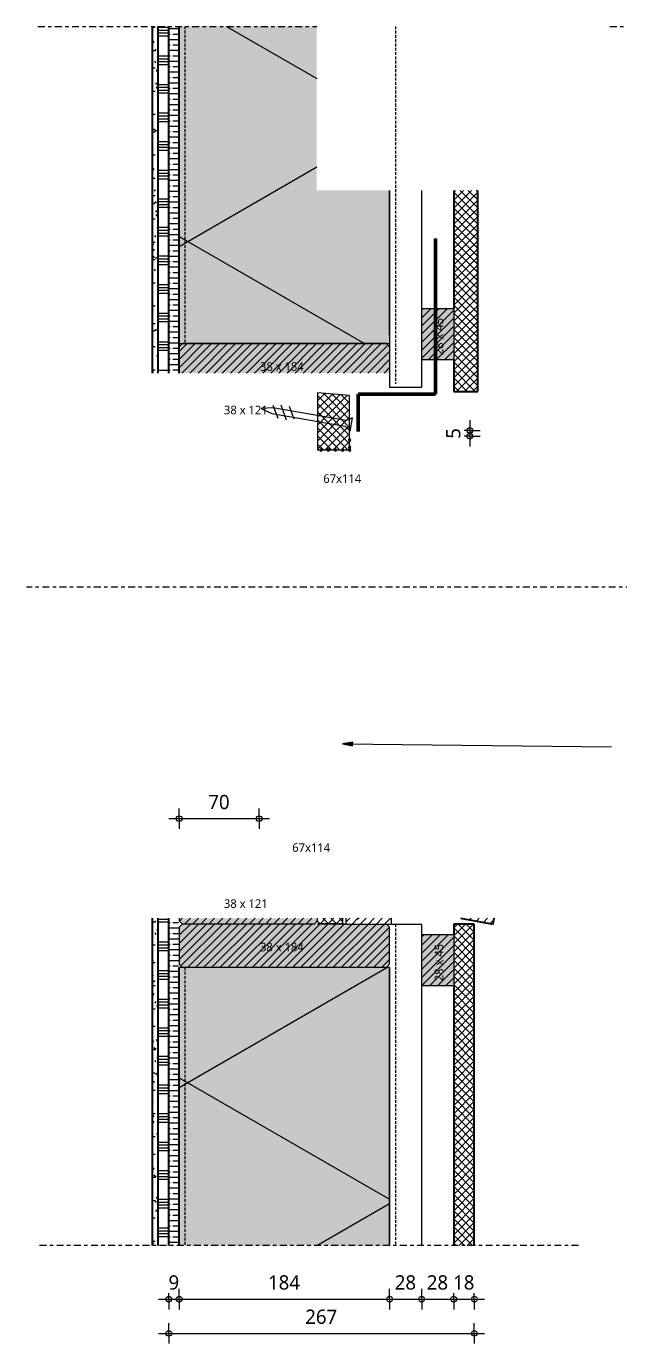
# Model space of a CAD drawing. Header units: millimetres. Extents: x 2927 to 18500, y -7154 to 6447.
# Drawn here: x 8677 to 9195, y -2259 to -1107 of the extents above; entities that cross this region are included whole.
import ezdxf

# ---------------------------------------------------------------- set-up
doc = ezdxf.new("R2010")
doc.units = ezdxf.units.MM
for name, pattern in [('MV_center', [15, 6, -3, 3, -3]), ('MV_hidden', [3.75, 2.5, -1.25]), ('MV_stramien', [16, 8.000000000000002, -4, 0, -4])]:
    doc.linetypes.add(name, pattern=pattern)
for name, color, linetype, lineweight in [('A-ANNO-DIMS', 211, 'Continuous', 13), ('A-ANNO-DIMS-5', 211, 'Continuous', 13), ('A-ANNO-NOTE', 131, 'Continuous', 18), ('A-DETL', 90, 'Continuous', 13), ('A-DETL-GENF', 92, 'Continuous', 18), ('A-DETL-MEDM', 33, 'Continuous', 18), ('G-ANNO-TEXT', 231, 'Continuous', 13)]:
    doc.layers.add(name, color=color, linetype=linetype, lineweight=lineweight)
doc.styles.add('Segoe UI', font='segoeui.ttf', dxfattribs={"height": 7.5})
doc.styles.add('Segoe UI_3', font='segoeui.ttf', dxfattribs={"height": 12.5})
doc.dimstyles.new('2_5_mm', dxfattribs={"dimscale": 304.8, "dimtxt": 13.09204931972789, "dimasz": 0.0164041994750656, "dimexe": 0.0295275590551181, "dimexo": 0.0625, "dimgap": 0.0147637795275591, "dimtad": 1, "dimdec": 0, "dimzin": 0, "dimdsep": 46, "dimtxsty": 'Segoe UI_3', "dimblk1": 'DOTBLANK', "dimblk2": 'DOTBLANK', "dimsah": 1, "dimcen": 0.09, "dimdle": 0.0295275590551181, "dimazin": 0, "dimtfac": 1, "dimtdec": 4, "dimtix": 1, "dimtmove": 0, "dimatfit": 3, "dimfxl": 0.0295275590551181, "dimfxlon": 1, "dimtvp": 1, "dimtfill": 1, "dimtolj": 1, "dimtzin": 0, "dimarcsym": 2})
pattern_1 = [(0, (0, 0), (20.32, 5.08), [1.675999999999999, -13.564, 1.675999999999999, -13.564, -81.28]), (0, (0, 0), (20.32, 5.08), [-30.48, 1.675999999999999, -28.804, 1.675999999999999, -13.564, -35.56]), (0, (0, 0), (20.32, 5.08), [-76.2, 1.675999999999999, -8.483999999999998, 1.675999999999999, -23.724]), (120, (7.62, 2.54), (-14.55940905122494, 15.0576362048998), [1.675999999999999, -13.564, 1.675999999999999, -13.564, -81.27999999999999]), (120, (7.62, 2.54), (-14.55940905122494, 15.0576362048998), [-30.48, 1.675999999999999, -28.804, 1.675999999999999, -13.564, -35.56]), (120, (7.62, 2.54), (-14.55940905122494, 15.0576362048998), [-76.19999999999999, 1.675999999999999, -8.483999999999998, 1.675999999999999, -23.724]), (240, (10.16, 12.7), (-5.760590948775045, -20.1376362048998), [1.675999999999999, -13.564, 1.675999999999999, -13.564, -81.28]), (240, (10.16, 12.7), (-5.760590948775045, -20.1376362048998), [-30.48, 1.675999999999999, -28.804, 1.675999999999999, -13.564, -35.56]), (240, (10.16, 12.7), (-5.760590948775045, -20.1376362048998), [-76.2, 1.675999999999999, -8.483999999999998, 1.675999999999999, -23.724])]
pattern_2 = [(0, (0, 0), (0, 9.476), []), (0, (0, 4.738), (0, 9.476), [4.738, -2.369])]
pattern_3 = [(0, (0, 10), (0, 25), []), (0, (0, 12.5), (0, 25), []), (0, (0, 15), (0, 25), []), (0, (0, 17.5), (0, 25), [])]
pattern_4 = [(45, (0, 0), (-3.535533905932737, 3.535533905932737), []), (135, (0, 0), (-3.535533905932737, -3.535533905932737), [])]
pattern_5 = [(45, (0, 0), (-3.535533905932737, 3.535533905932737), [])]

# ---------------------------------------------------------------- blocks, each defined once
blk = doc.blocks.new('42 isolatie - Type 1-3769604-Details Domera')
at = {"layer": 'A-DETL-GENF'}
blk.add_hatch(color=256, dxfattribs=at).paths.add_polyline_path([(243.5084300636242, -184.7999999999894), (243.5084300636253, -0.7999999999889895), (0.2784116088538923, -0.7999999999889895), (0.278411608856058, -184.7999999999904), (40.9780384770188, -184.7999999999904)])
at = {"layer": 'A-DETL-GENF', "lineweight": 13}
h = blk.add_hatch(dxfattribs=at)
h.set_pattern_fill('FP_11', color=256, style=0, pattern_type=2)
h.set_pattern_definition([(300, (-2126.387, -181.757), (-155.8845726811989, -90.00000000000001), []), (240, (-2126.387, -181.757), (-155.8845726811989, 89.99999999999996), [])])
h.paths.add_polyline_path([(243.5084300636242, -184.7999999999894), (243.5084300636253, -0.7999999999889895), (0.2784116088538923, -0.7999999999889895), (0.278411608856058, -184.7999999999904), (40.9780384770188, -184.7999999999904)])
at = {"layer": 'A-DETL-GENF'}
for p, q in [((243.5084300636241, -0.8000000000007318), (0.2784116088534862, -0.8000000000007318)), ((0.2784116088534862, -0.8000000000007318), (0.2784116088534976, -3.628427124758182)), ((0.2784116088534976, -3.628427124758182), (0.2784116088542193, -181.9715728752569)), ((0.2784116088542193, -181.9715728752569), (0.2784116088542307, -184.8000000000012)), ((0.2784116088542307, -184.8000000000012), (243.5084300636208, -184.8000000000012))]:
    blk.add_line(p, q, dxfattribs=at)
blk = doc.blocks.new('00 hout_rechthoekig_sls - SLS 38x184-V116-Details Domera')
at = {"layer": 'A-DETL-GENF'}
blk.add_hatch(color=256, dxfattribs=at).paths.add_polyline_path([(181.1715728752432, 3.2486e-12), (2.828427124734466, 2.1657e-12), (-1.08287e-11, -2.828427124743129), (-1.08287e-11, -35.17157287525364), (2.828427124733383, -37.99999999999786), (181.1715728752421, -37.99999999999677), (183.9999999999895, -35.17157287525257), (183.9999999999885, -2.828427124743129)])
at = {"layer": 'A-DETL-MEDM', "lineweight": 13}
h = blk.add_hatch(dxfattribs=at)
h.set_pattern_fill('FP_167', color=256, style=0, pattern_type=2)
h.set_pattern_definition([(225, (8994.993, -1929.827), (3.535533905932737, -3.535533905932737), [])])
h.paths.add_polyline_path([(181.1715728752432, 3.2486e-12), (2.828427124734466, 2.1657e-12), (-1.08287e-11, -2.828427124743129), (-1.08287e-11, -35.17157287525364), (2.828427124733383, -37.99999999999786), (181.1715728752421, -37.99999999999677), (183.9999999999895, -35.17157287525257), (183.9999999999885, -2.828427124743129)])
at = {"layer": 'A-DETL-MEDM'}
for p, q in [((1.6e-15, -2.828427124746193), (2.8284271247462, 0)), ((2.828427124745571, 0), (1.1e-15, -2.828427124745565)), ((2.828427124745565, 0), (181.1715728752506, 0)), ((181.1715728752506, 0), (183.9999999999988, -2.828427124746851)), ((0, -2.828427124745565), (0, -35.17157287525481)), ((181.1715728752538, -1.314e-13), (184, -2.828427124746306)), ((183.9999999999988, -35.17157287525432), (183.9999999999988, -2.828427124746851)), ((2.828427124743324, -38.00000000000143), (-2.7637e-12, -35.17157287525514)), ((0, -35.17157287525481), (2.828427124744956, -37.99999999999642)), ((38.24710273311899, -37.99999999999642), (62.99999999999791, -37.99999999999642)), ((183.9999999999911, -35.17157287525553), (181.171572875245, -38.00000000000173)), ((181.1715728752526, -37.99999999999642), (183.9999999999988, -35.17157287525432))]:
    blk.add_line(p, q, dxfattribs=at)
blk = doc.blocks.new('00 hout_rechthoekig_sls - Vuren Gewolmaniseerd 28x45-V117-Details Domera')
at = {"layer": 'A-DETL-GENF', "lineweight": 13}
blk.add_hatch(color=256, dxfattribs=at).paths.add_polyline_path([(45.00000000000168, 9.7458e-12), (1.0829e-12, 9.7458e-12), (1.0829e-12, -27.99999999999039), (45.00000000000168, -27.99999999999039)])
at = {"layer": 'A-DETL-MEDM', "lineweight": 13}
h = blk.add_hatch(dxfattribs=at)
h.set_pattern_fill('FP_168', color=256, style=0, pattern_type=2)
h.set_pattern_definition([(135, (-1900.827, -9050.993), (-3.535533905932737, -3.535533905932737), [])])
h.paths.add_polyline_path([(45.00000000000168, 9.7458e-12), (1.0829e-12, 9.7458e-12), (1.0829e-12, -27.99999999999039), (45.00000000000168, -27.99999999999039)])
at = {"layer": 'A-DETL-MEDM'}
for p, q in [((0, 0), (45.00000000000013, 0)), ((0, -27.99999999999986), (0, 0)), ((45.00000000000013, 0), (45.00000000000013, -27.99999999999986)), ((45.00000000000013, 0), (45.00000000000013, -27.99999999999986)), ((45.00000000000013, 0), (45.00000000000013, -27.99999999999986)), ((45.00000000000013, -27.99999999999986), (0, -27.99999999999986)), ((45.00000000000013, -27.99999999999986), (0, -27.99999999999986))]:
    blk.add_line(p, q, dxfattribs=at)
blk = doc.blocks.new('NLRS_00_DI_maskeer - Type 1-4234589-Details Domera')
at = {"layer": 'A-DETL-GENF', "linetype": 'MV_center'}
blk.add_line((-99.99999999999973, 0), (372.5000000000008, 0), dxfattribs=at)
blk = doc.blocks.new('00 hout_rechthoekig_sls - SLS 38x121-V118-Details Domera')
at = {"layer": 'A-DETL-GENF'}
blk.add_hatch(color=256, dxfattribs=at).paths.add_polyline_path([(118.1715728752423, 2.1657e-12), (2.828427124734466, 0), (-1.19115e-11, -2.828427124745294), (-1.19115e-11, -5.047217209521568), (120.9999999999887, -5.047217209521568), (120.9999999999887, -2.828427124745294)])
at = {"layer": 'A-DETL-MEDM', "lineweight": 13}
h = blk.add_hatch(dxfattribs=at)
h.set_pattern_fill('FP_169', color=256, style=0, pattern_type=2)
h.set_pattern_definition([(225, (8931.993, -1891.827), (3.535533905932737, -3.535533905932737), [])])
h.paths.add_polyline_path([(118.1715728752423, 2.1657e-12), (2.828427124734466, 0), (-1.19115e-11, -2.828427124745294), (-1.19115e-11, -5.047217209521568), (120.9999999999887, -5.047217209521568), (120.9999999999887, -2.828427124745294)])
at = {"layer": 'A-DETL-MEDM'}
for p, q in [((1.6e-15, -2.828427124746193), (2.8284271247462, 0)), ((2.828427124745571, 0), (1.1e-15, -2.828427124745565)), ((2.828427124745565, 0), (118.1715728752506, 0)), ((118.1715728752506, 0), (120.9999999999988, -2.828427124746851)), ((0, -2.828427124745565), (0, -5.047217209520294)), ((118.1715728752538, -1.237e-13), (121, -2.828427124746298)), ((120.9999999999988, -5.047217209521458), (120.9999999999988, -2.828427124746851))]:
    blk.add_line(p, q, dxfattribs=at)
blk = doc.blocks.new('28 schroef - 2_5_0x40-4441000-Details Domera')
at = {"layer": 'A-DETL-GENF', "lineweight": 13}
h = blk.add_hatch(dxfattribs=at)
h.set_pattern_fill('FP_87', color=256, style=0, pattern_type=2)
h.set_pattern_definition([(240, (0, 0), (-11.2583302491977, 6.499999999999997), [])])
h.paths.add_polyline_path([(34.99999999999313, 4.000000000007753), (34.64479524699355, 4.000000000007753), (34.99999999999421, 3.644795247004924)])
h = blk.add_hatch(dxfattribs=at)
h.set_pattern_fill('FP_88', color=256, style=0, pattern_type=2)
h.set_pattern_definition([(240, (7.5, 0), (-11.2583302491977, 6.499999999999997), [])])
h.paths.add_polyline_path([(34.99999999999421, 4.000000000018582), (34.64479524698164, 4.000000000016416), (34.99999999999421, 3.644795247004924)])
for p, q in [((38.19306032933305, 0.4517349176669996), (40.00000000000011, 1.9e-15)), ((40.00000000000011, 2.1e-15), (38.91583619760043, -0.2710409505999054))]:
    blk.add_line(p, q, dxfattribs=at)
blk = doc.blocks.new('42 isolatie - Type 1-3769605-Details Domera')
at = {"layer": 'A-DETL-GENF'}
blk.add_hatch(color=256, dxfattribs=at).paths.add_polyline_path([(0.2784116088506437, 7.624574779117782), (0.2784116088506437, 0.7999999999900723), (134.2784116088526, 0.7999999999911553), (134.2784116088526, 64.49188961644458), (277.701089571586, 64.49188961644566), (277.7010895715849, 184.7999999999915), (0.2784116088528094, 184.7999999999915), (0.2784116088517265, 76.45144294734708)])
at = {"layer": 'A-DETL-GENF', "lineweight": 13}
h = blk.add_hatch(dxfattribs=at)
h.set_pattern_fill('FP_24', color=256, style=0, pattern_type=2)
h.set_pattern_definition([(60, (-2126.387, 181.757), (-155.8845726811989, 90.00000000000001), []), (120, (-2126.387, 181.757), (-155.8845726811989, -89.99999999999996), [])])
h.paths.add_polyline_path([(0.2784116088506437, 7.624574779117782), (0.2784116088506437, 0.7999999999900723), (134.2784116088526, 0.7999999999911553), (134.2784116088526, 64.49188961644458), (277.701089571586, 64.49188961644566), (277.7010895715849, 184.7999999999915), (0.2784116088528094, 184.7999999999915), (0.2784116088517265, 76.45144294734708)])
at = {"layer": 'A-DETL-GENF'}
for p, q in [((0.2784116088542307, 184.8000000000012), (0.2784116088542193, 181.9715728752434)), ((277.7010895715867, 184.8000000000012), (126.5174942715805, 184.8000000000012)), ((0.2784116088542193, 181.9715728752434), (0.2784116088534976, 3.628427124743285)), ((0.2784116088534976, 3.628427124743285), (0.2784116088534862, 0.8000000000007318)), ((7.744692433615119, 0.8000000000007318), (134.2784116088552, 0.8000000000007318))]:
    blk.add_line(p, q, dxfattribs=at)
blk = doc.blocks.new('00 hout_rechthoekig_sls - SLS 38x184-V120-Details Domera')
at = {"layer": 'A-DETL-GENF'}
blk.add_hatch(color=256, dxfattribs=at).paths.add_polyline_path([(6.824574779115798, -12.16576310372106), (-1.19115e-11, -12.16576310372106), (-1.19115e-11, -35.17157287525473), (2.828427124733383, -37.99999999999894), (181.171572875241, -37.99999999999786), (183.9999999999885, -35.17157287525364), (183.9999999999874, -12.16576310372214), (62.99999999998893, -12.16576310372214)])
at = {"layer": 'A-DETL-MEDM', "lineweight": 13}
h = blk.add_hatch(dxfattribs=at)
h.set_pattern_fill('FP_170', color=256, style=0, pattern_type=2)
h.set_pattern_definition([(225, (8994.993, -1422.129), (3.535533905932737, -3.535533905932737), [])])
h.paths.add_polyline_path([(6.824574779115798, -12.16576310372106), (-1.19115e-11, -12.16576310372106), (-1.19115e-11, -35.17157287525473), (2.828427124733383, -37.99999999999894), (181.171572875241, -37.99999999999786), (183.9999999999885, -35.17157287525364), (183.9999999999874, -12.16576310372214), (62.99999999998893, -12.16576310372214)])
at = {"layer": 'A-DETL-MEDM'}
for p, q in [((2.828427124743324, -38.00000000000143), (-2.7637e-12, -35.17157287525514)), ((0, -35.17157287525481), (2.828427124744956, -37.99999999999642)), ((2.828427124744956, -37.99999999999642), (181.1715728752526, -37.99999999999642)), ((183.9999999999911, -35.17157287525553), (181.171572875245, -38.00000000000173)), ((181.1715728752526, -37.99999999999642), (183.9999999999988, -35.17157287525432))]:
    blk.add_line(p, q, dxfattribs=at)
blk = doc.blocks.new('NLRS_00_DI_maskeer - Type 1-4234590-Details Domera')
at = {"layer": 'A-DETL-GENF', "linetype": 'MV_center'}
blk.add_line((-90.00000000000392, 0), (409.9999999999989, 0), dxfattribs=at)
blk = doc.blocks.new('00 hout_rechthoekig_sls - Vuren Gewolmaniseerd 28x45-V122-Details Domera')
at = {"layer": 'A-DETL-GENF', "lineweight": 13}
blk.add_hatch(color=256, dxfattribs=at).paths.add_polyline_path([(44.99999999999952, 1.08287e-11), (0, 1.08287e-11), (0, -27.9999999999893), (44.99999999999952, -27.9999999999893)])
at = {"layer": 'A-DETL-MEDM', "lineweight": 13}
h = blk.add_hatch(dxfattribs=at)
h.set_pattern_fill('FP_171', color=256, style=0, pattern_type=2)
h.set_pattern_definition([(135, (-1353.327, -9050.993), (-3.535533905932737, -3.535533905932737), [])])
h.paths.add_polyline_path([(44.99999999999952, 1.08287e-11), (0, 1.08287e-11), (0, -27.9999999999893), (44.99999999999952, -27.9999999999893)])
at = {"layer": 'A-DETL-MEDM'}
for p, q in [((0, 0), (45.00000000000013, 0)), ((0, -27.99999999999986), (0, 0)), ((45.00000000000013, 0), (45.00000000000013, -27.99999999999986)), ((45.00000000000013, 0), (45.00000000000013, -27.99999999999986)), ((45.00000000000013, 0), (45.00000000000013, -27.99999999999986)), ((45.00000000000013, -27.99999999999986), (0, -27.99999999999986)), ((45.00000000000013, -27.99999999999986), (0, -27.99999999999986))]:
    blk.add_line(p, q, dxfattribs=at)
blk = doc.blocks.new('NLRS_00_DI_maskeer - Type 1-V123-Details Domera')
at = {"layer": 'A-DETL-GENF', "linetype": 'MV_center'}
blk.add_line((-99.99999999999973, 0), (143.8081103835452, 0), dxfattribs=at)
blk = doc.blocks.new('NLRS_00_DI_maskeer - Type 1-4234603-Details Domera')
at = {"layer": 'A-DETL-GENF', "linetype": 'MV_center'}
blk.add_line((-99.99999999999973, 0), (379.9999999999981, 0), dxfattribs=at)
blk = doc.blocks.new('28 schroef - 5_0x80-3186763-Details Domera')
at = {"layer": 'A-DETL-GENF', "lineweight": 13}
h = blk.add_hatch(dxfattribs=at)
h.set_pattern_fill('FP_90', color=256, style=0, pattern_type=2)
h.set_pattern_definition([(120, (0, 0), (-11.2583302491977, -6.499999999999997), [])])
h.paths.add_polyline_path([(70.00000000000412, -5.999999999994304), (70.00000000000412, 6.000000000005674), (50.0000000000038, 6.000000000006216), (50.0000000000038, -5.999999999994304)])
h = blk.add_hatch(dxfattribs=at)
h.set_pattern_fill('FP_91', color=256, style=0, pattern_type=2)
h.set_pattern_definition([(120, (7.5, 0), (-11.2583302491977, -6.499999999999997), [])])
h.paths.add_polyline_path([(70.00000000000466, -6.000000000005674), (70.00000000000466, 6.000000000004591), (50.00000000000758, 6.000000000004591), (50.00000000000758, -6.000000000006216)])
for p, q in [((0, 6), (0, -6.000000000000501)), ((5.000000000000031, 2.499999999999968), (0, 6)), ((69.99999999999999, 2.499999999999968), (5.000000000000031, 2.499999999999968)), ((80.00000000000011, -2.1e-15), (69.99999999999999, 2.499999999999968)), ((0, -6.000000000000501), (4.999999999999997, -2.500000000000671)), ((4.999999999999997, -2.500000000000671), (69.99999999999999, -2.500000000000671)), ((69.99999999999999, -2.500000000000671), (80.00000000000011, -2.1e-15))]:
    blk.add_line(p, q, dxfattribs=at)
blk = doc.blocks.new('DIMBLOCK144-Details Domera')
at = {"layer": 'A-ANNO-DIMS-5'}
for p, q in [((8801.992725233937, -2219.786237385172), (8801.992725233937, -2210.786237385172)), ((8810.992725233937, -2219.786237385172), (8810.992725233937, -2210.786237385172)), ((8792.992725233937, -2219.786237385172), (8810.992725233937, -2219.786237385172)), ((8801.992725233937, -2219.786237385172), (8801.992725233937, -2228.786237385172)), ((8810.992725233937, -2219.786237385172), (8810.992725233937, -2228.786237385172))]:
    blk.add_line(p, q, dxfattribs=at)
for centre in [(8801.992725233937, -2219.786237385172), (8810.992725233937, -2219.786237385172)]:
    blk.add_circle(centre, 2.500000000001818, dxfattribs=at)
at = {"layer": 'A-ANNO-DIMS-5', "color": 0, "insert": (8801.731980026763, -2198.977641219433), "char_height": 12.5, "width": 11.42578849721707, "attachment_point": 1, "line_spacing_factor": 1.142578849721707, "style": 'Segoe UI_3', "bg_fill": 3, "box_fill_scale": 1.25, "bg_fill_color": 9, "bg_fill_true_color": 13158600, "bg_fill_transparency": 0}
blk.add_mtext('9', dxfattribs=at)
blk = doc.blocks.new('_DotBlank')
at = {"color": 0, "linetype": 'ByBlock', "lineweight": -2}
blk.add_line((-0.5, 0), (-1, 0), dxfattribs=at)
blk.add_circle((0, 0), 0.5, dxfattribs=at)
blk = doc.blocks.new('DIMBLOCK145-Details Domera')
at = {"layer": 'A-ANNO-DIMS-5'}
for p, q in [((8810.992725233937, -2219.786237385172), (8810.992725233937, -2210.786237385172)), ((8994.992725233937, -2219.786237385172), (8994.992725233937, -2210.786237385172)), ((8810.992725233937, -2219.786237385172), (8994.992725233937, -2219.786237385172)), ((8810.992725233937, -2219.786237385172), (8810.992725233937, -2228.786237385172)), ((8994.992725233937, -2219.786237385172), (8994.992725233937, -2228.786237385172))]:
    blk.add_line(p, q, dxfattribs=at)
for centre, radius in [((8810.992725233937, -2219.786237385172), 2.500000000001818), ((8994.992725233937, -2219.786237385172), 2.5)]:
    blk.add_circle(centre, radius, dxfattribs=at)
at = {"layer": 'A-ANNO-DIMS-5', "color": 0, "insert": (8888.710489612415, -2198.977641219433), "char_height": 12.5, "width": 34.2773654916512, "attachment_point": 1, "line_spacing_factor": 1.142578849721707, "style": 'Segoe UI_3', "bg_fill": 3, "box_fill_scale": 1.25, "bg_fill_color": 9, "bg_fill_true_color": 13158600, "bg_fill_transparency": 0}
blk.add_mtext('184', dxfattribs=at)
blk = doc.blocks.new('DIMBLOCK146-Details Domera')
at = {"layer": 'A-ANNO-DIMS-5'}
for p, q in [((8994.992725233937, -2219.786237385172), (8994.992725233937, -2210.786237385172)), ((9022.992725233928, -2219.786237385172), (9022.992725233928, -2210.786237385172)), ((8994.992725233937, -2219.786237385172), (9022.99272523393, -2219.786237385172)), ((8994.992725233937, -2219.786237385172), (8994.992725233937, -2228.786237385172)), ((9022.992725233928, -2219.786237385172), (9022.992725233928, -2228.786237385172))]:
    blk.add_line(p, q, dxfattribs=at)
for centre in [(8994.992725233937, -2219.786237385172), (9022.99272523393, -2219.786237385172)]:
    blk.add_circle(centre, 2.5, dxfattribs=at)
at = {"layer": 'A-ANNO-DIMS-5', "color": 0, "insert": (8999.471234819584, -2198.977641219433), "char_height": 12.5, "width": 22.85157699443414, "attachment_point": 1, "line_spacing_factor": 1.142578849721707, "style": 'Segoe UI_3', "bg_fill": 3, "box_fill_scale": 1.25, "bg_fill_color": 9, "bg_fill_true_color": 13158600, "bg_fill_transparency": 0}
blk.add_mtext('28', dxfattribs=at)
blk = doc.blocks.new('DIMBLOCK147-Details Domera')
at = {"layer": 'A-ANNO-DIMS-5'}
for p, q in [((9022.992725233928, -2219.786237385172), (9022.992725233928, -2210.786237385172)), ((9050.992725233937, -2219.786237385172), (9050.992725233937, -2210.786237385172)), ((9022.99272523393, -2219.786237385172), (9050.99272523394, -2219.786237385172)), ((9022.992725233928, -2219.786237385172), (9022.992725233928, -2228.786237385172)), ((9050.992725233937, -2219.786237385172), (9050.992725233937, -2228.786237385172))]:
    blk.add_line(p, q, dxfattribs=at)
for centre in [(9022.99272523393, -2219.786237385172), (9050.99272523394, -2219.786237385172)]:
    blk.add_circle(centre, 2.5, dxfattribs=at)
at = {"layer": 'A-ANNO-DIMS-5', "color": 0, "insert": (9027.471234819586, -2198.977641219433), "char_height": 12.5, "width": 22.85157699443414, "attachment_point": 1, "line_spacing_factor": 1.142578849721707, "style": 'Segoe UI_3', "bg_fill": 3, "box_fill_scale": 1.25, "bg_fill_color": 9, "bg_fill_true_color": 13158600, "bg_fill_transparency": 0}
blk.add_mtext('28', dxfattribs=at)
blk = doc.blocks.new('DIMBLOCK148-Details Domera')
at = {"layer": 'A-ANNO-DIMS-5'}
for p, q in [((9050.992725233937, -2219.786237385172), (9050.992725233937, -2210.786237385172)), ((9068.992725233938, -2219.786237385172), (9068.992725233938, -2210.786237385172)), ((9050.99272523394, -2219.786237385172), (9077.99272523394, -2219.786237385172)), ((9050.992725233937, -2219.786237385172), (9050.992725233937, -2228.786237385172)), ((9068.992725233938, -2219.786237385172), (9068.992725233938, -2228.786237385172))]:
    blk.add_line(p, q, dxfattribs=at)
for centre, radius in [((9050.99272523394, -2219.786237385172), 2.5), ((9068.992725233938, -2219.786237385172), 2.500000000001818)]:
    blk.add_circle(centre, radius, dxfattribs=at)
at = {"layer": 'A-ANNO-DIMS-5', "color": 0, "insert": (9050.471234819594, -2198.977641219433), "char_height": 12.5, "width": 22.85157699443414, "attachment_point": 1, "line_spacing_factor": 1.142578849721707, "style": 'Segoe UI_3', "bg_fill": 3, "box_fill_scale": 1.25, "bg_fill_color": 9, "bg_fill_true_color": 13158600, "bg_fill_transparency": 0}
blk.add_mtext('18', dxfattribs=at)
blk = doc.blocks.new('DIMBLOCK149-Details Domera')
at = {"layer": 'A-ANNO-DIMS-5'}
for p, q in [((8801.992725233937, -2249.786237385172), (8801.992725233937, -2240.786237385172)), ((9068.992725233938, -2249.786237385172), (9068.992725233938, -2240.786237385172)), ((8792.992725233937, -2249.786237385172), (9077.99272523394, -2249.786237385172)), ((8801.992725233937, -2249.786237385172), (8801.992725233937, -2258.786237385172)), ((9068.992725233938, -2249.786237385172), (9068.992725233938, -2258.786237385172))]:
    blk.add_line(p, q, dxfattribs=at)
for centre in [(8801.992725233937, -2249.786237385172), (9068.992725233938, -2249.786237385172)]:
    blk.add_circle(centre, 2.500000000001818, dxfattribs=at)
at = {"layer": 'A-ANNO-DIMS-5', "color": 0, "insert": (8921.210489612415, -2228.977641219433), "char_height": 12.5, "width": 34.2773654916512, "attachment_point": 1, "line_spacing_factor": 1.142578849721707, "style": 'Segoe UI_3', "bg_fill": 3, "box_fill_scale": 1.25, "bg_fill_color": 9, "bg_fill_true_color": 13158600, "bg_fill_transparency": 0}
blk.add_mtext('267', dxfattribs=at)
blk = doc.blocks.new('DIMBLOCK150-Details Domera')
at = {"layer": 'A-ANNO-DIMS-5'}
for p, q in [((8810.992725233935, -1799.642527800667), (8810.992725233935, -1790.642527800667)), ((8880.99272523394, -1799.642527800667), (8880.99272523394, -1790.642527800667)), ((8801.992725233935, -1799.642527800667), (8889.99272523394, -1799.642527800667)), ((8810.992725233935, -1799.642527800667), (8810.992725233935, -1808.642527800667)), ((8880.99272523394, -1799.642527800667), (8880.99272523394, -1808.642527800667))]:
    blk.add_line(p, q, dxfattribs=at)
for centre, radius in [((8810.992725233935, -1799.642527800667), 2.5), ((8880.99272523394, -1799.642527800667), 2.500000000001818)]:
    blk.add_circle(centre, radius, dxfattribs=at)
at = {"layer": 'A-ANNO-DIMS-5', "color": 0, "insert": (8836.471234819592, -1778.833931634928), "char_height": 12.5, "width": 22.85157699443414, "attachment_point": 1, "line_spacing_factor": 1.142578849721707, "style": 'Segoe UI_3', "bg_fill": 3, "box_fill_scale": 1.25, "bg_fill_color": 9, "bg_fill_true_color": 13158600, "bg_fill_transparency": 0}
blk.add_mtext('70', dxfattribs=at)
blk = doc.blocks.new('DIMBLOCK221-Details Domera')
at = {"layer": 'A-ANNO-DIMS-5'}
for p, q in [((9065.068843850928, -1451.128985971811), (9065.068843850928, -1474.12898597181)), ((9065.068843850928, -1460.128985971811), (9056.06884385093, -1460.128985971811)), ((9065.068843850928, -1460.128985971811), (9074.06884385093, -1460.128985971811)), ((9065.068843850928, -1465.12898597181), (9056.06884385093, -1465.12898597181)), ((9065.068843850928, -1465.12898597181), (9074.06884385093, -1465.12898597181))]:
    blk.add_line(p, q, dxfattribs=at)
for centre in [(9065.068843850928, -1460.128985971811), (9065.068843850928, -1465.12898597181)]:
    blk.add_circle(centre, 2.500000000001818, dxfattribs=at)
at = {"layer": 'A-ANNO-DIMS-5', "color": 0, "insert": (9044.26024768519, -1467.389731178984), "char_height": 12.5, "width": 11.42578849721707, "attachment_point": 1, "rotation": 90, "line_spacing_factor": 1.142578849721707, "style": 'Segoe UI_3', "bg_fill": 3, "box_fill_scale": 1.25, "bg_fill_color": 9, "bg_fill_true_color": 13158600, "bg_fill_transparency": 0}
blk.add_mtext('5', dxfattribs=at)

msp = doc.modelspace()

# ---------------------------------------------------------------- hatches: boundary and pattern name
at = {"layer": 'A-DETL-GENF', "lineweight": 13}
h = msp.add_hatch(dxfattribs=at)
h.set_pattern_fill('FP_5', color=253, style=0, pattern_type=2)
h.set_pattern_definition(pattern_1)
h.paths.add_polyline_path([(8787.492725233951, -1409.963222868089), (8792.49272523395, -1409.963222868089), (8792.492725233946, -1106.706308009079), (8787.492725233948, -1106.706308009079), (8787.49272523395, -1257.889903309086)])
h = msp.add_hatch(dxfattribs=at)
h.set_pattern_fill('FP_144', color=253, style=0, pattern_type=2)
h.set_pattern_definition(pattern_3)
h.paths.add_polyline_path([(8792.49272523395, -1409.963222868089), (8801.99272523395, -1409.963222868089), (8801.992725233948, -1106.706308009079), (8792.492725233946, -1106.706308009079), (8792.492725233946, -1257.889903309086)])
h = msp.add_hatch(dxfattribs=at)
h.set_pattern_fill('FP_4', color=250, style=0, pattern_type=2)
h.set_pattern_definition(pattern_2)
h.paths.add_polyline_path([(8801.992725233948, -1409.963222868089), (8810.992725233948, -1409.963222868089), (8810.992725233946, -1106.706308009079), (8801.992725233946, -1106.706308009079), (8801.992725233946, -1257.889903309086)])
h = msp.add_hatch(dxfattribs=at)
h.set_pattern_fill('FP_12', color=250, style=0, pattern_type=2)
h.set_pattern_definition(pattern_4)
h.paths.add_polyline_path([(9050.992725233946, -1426.01514573637), (9071.992725233946, -1426.01514573637), (9071.992725233946, -1250.128985971813), (9050.992725233946, -1250.128985971813), (9050.992725233946, -1398.327087468723)])
h = msp.add_hatch(dxfattribs=at)
h.set_pattern_fill('FP_12', color=250, style=0, pattern_type=2)
h.set_pattern_definition(pattern_4)
h.paths.add_polyline_path([(8934.015516398344, -1477.128985971809), (8934.04959057205, -1476.870166926707), (8934.149490994558, -1476.628985971809), (8934.308409617157, -1476.421879190623), (8934.515516398333, -1476.262960568029), (8934.75669735324, -1476.16306014552), (8935.015516398349, -1476.12898597181), (8935.274335443442, -1476.16306014552), (8935.515516398344, -1476.262960568025), (8935.722623179527, -1476.421879190623), (8935.881541802128, -1476.628985971809), (8935.98144222463, -1476.870166926707), (8936.015516398342, -1477.128985971809), (8940.337627175046, -1477.128985971809), (8940.371701348755, -1476.870166926707), (8940.47160177126, -1476.628985971809), (8940.630520393857, -1476.421879190623), (8940.837627175042, -1476.262960568025), (8941.07880812994, -1476.16306014552), (8941.33762717505, -1476.12898597181), (8941.596446220145, -1476.16306014552), (8941.837627175046, -1476.262960568027), (8942.044733956229, -1476.421879190623), (8942.203652578824, -1476.628985971809), (8942.30355300133, -1476.870166926707), (8942.337627175042, -1477.128985971809), (8946.659737951753, -1477.128985971809), (8946.693812125463, -1476.870166926708), (8946.793712547968, -1476.628985971809), (8946.952631170567, -1476.421879190623), (8947.159737951752, -1476.262960568025), (8947.40091890665, -1476.16306014552), (8947.659737951752, -1476.12898597181), (8947.918556996852, -1476.16306014552), (8948.159737951753, -1476.262960568025), (8948.366844732936, -1476.421879190623), (8948.525763355537, -1476.628985971809), (8948.625663778043, -1476.870166926707), (8948.659737951752, -1477.128985971809), (8952.981848728454, -1477.128985971809), (8953.015922902165, -1476.870166926707), (8953.11582332467, -1476.628985971809), (8953.274741947265, -1476.421879190623), (8953.481848728445, -1476.262960568029), (8953.72302968335, -1476.16306014552), (8953.981848728454, -1476.12898597181), (8954.240667773554, -1476.16306014552), (8954.481848728452, -1476.262960568025), (8954.688955509639, -1476.421879190623), (8954.84787413224, -1476.628985971806), (8954.947774554741, -1476.870166926707), (8954.981848728452, -1477.128985971809), (8958.99272523396, -1477.119371807023), (8959.025533678861, -1476.870166926712), (8959.126699830173, -1476.627336441914), (8959.285618452772, -1476.42090796275), (8959.49145950515, -1476.262960568027), (8959.733906188858, -1476.162893509163), (8959.992725233957, -1476.12898597181), (8959.992725233957, -1475.877720243024), (8959.733906188858, -1475.843646069313), (8959.492725233955, -1475.743745646807), (8959.285618452772, -1475.58482702421), (8959.126699830173, -1475.377720243024), (8959.02679940767, -1475.136539288129), (8958.99272523396, -1474.877720243024), (8959.02679940767, -1474.618901197924), (8959.126699830173, -1474.377720243025), (8959.285618452772, -1474.170613461837), (8959.492725233962, -1474.011694839237), (8959.733906188858, -1473.911794416735), (8959.992725233957, -1473.877720243023), (8959.992725233957, -1469.555609466322), (8959.733906188858, -1469.52153529261), (8959.492725233958, -1469.421634870106), (8959.285618452772, -1469.262716247508), (8959.126699830173, -1469.055609466322), (8959.02679940767, -1468.814428511425), (8958.99272523396, -1468.555609466322), (8959.02679940767, -1468.29679042122), (8959.126699830173, -1468.055609466323), (8959.285618452772, -1467.848502685136), (8959.492725233953, -1467.689584062541), (8959.733906188858, -1467.589683640033), (8959.992725233957, -1467.555609466321), (8959.992725233957, -1429.631563359882), (8931.992725233957, -1427.128985971809), (8931.992725233957, -1477.128985971809)])
at = {"layer": 'A-DETL-GENF'}
for points in [[(8959.992725233957, -1469.555609466322), (8960.251544279057, -1469.52153529261), (8960.49272523396, -1469.421634870106), (8960.699832015142, -1469.262716247508), (8960.858750637743, -1469.055609466322), (8960.95865106025, -1468.814428511425), (8960.99272523396, -1468.555609466322), (8960.95865106025, -1468.29679042122), (8960.858750637743, -1468.055609466323), (8960.699832015142, -1467.848502685136), (8960.49272523396, -1467.689584062537), (8960.251544279057, -1467.589683640033), (8959.992725233957, -1467.555609466321), (8959.733906188858, -1467.589683640033), (8959.492725233958, -1467.689584062537), (8959.285618452772, -1467.848502685136), (8959.126699830173, -1468.055609466323), (8959.02679940767, -1468.29679042122), (8958.99272523396, -1468.555609466322), (8959.02679940767, -1468.814428511425), (8959.126699830173, -1469.055609466322), (8959.285618452772, -1469.262716247508), (8959.492725233958, -1469.421634870106), (8959.733906188858, -1469.52153529261)], [(8959.992725233957, -1475.877720243024), (8960.251544279057, -1475.843646069313), (8960.49272523396, -1475.743745646808), (8960.699832015142, -1475.58482702421), (8960.858750637743, -1475.377720243024), (8960.95865106025, -1475.136539288127), (8960.99272523396, -1474.877720243024), (8960.95865106025, -1474.618901197922), (8960.858750637743, -1474.377720243025), (8960.699832015142, -1474.170613461837), (8960.49272523396, -1474.011694839239), (8960.251544279057, -1473.911794416735), (8959.992725233957, -1473.877720243023), (8959.733906188858, -1473.911794416735), (8959.492725233958, -1474.011694839239), (8959.285618452772, -1474.170613461837), (8959.126699830173, -1474.377720243025), (8959.02679940767, -1474.618901197922), (8958.99272523396, -1474.877720243024), (8959.02679940767, -1475.136539288127), (8959.126699830173, -1475.377720243024), (8959.285618452772, -1475.58482702421), (8959.492725233958, -1475.743745646808), (8959.733906188858, -1475.843646069313)], [(8935.015516398342, -1478.12898597181), (8935.274335443442, -1478.094911798099), (8935.515516398344, -1477.995011375595), (8935.722623179527, -1477.836092752995), (8935.881541802128, -1477.628985971809), (8935.98144222463, -1477.387805016911), (8936.015516398342, -1477.128985971809), (8935.98144222463, -1476.870166926707), (8935.881541802128, -1476.628985971809), (8935.722623179527, -1476.421879190623), (8935.515516398344, -1476.262960568025), (8935.274335443442, -1476.16306014552), (8935.015516398342, -1476.12898597181), (8934.75669735324, -1476.16306014552), (8934.51551639834, -1476.262960568025), (8934.308409617157, -1476.421879190623), (8934.149490994558, -1476.628985971809), (8934.04959057205, -1476.870166926707), (8934.015516398344, -1477.128985971809), (8934.04959057205, -1477.387805016911), (8934.149490994558, -1477.628985971809), (8934.308409617157, -1477.836092752995), (8934.51551639834, -1477.995011375595), (8934.75669735324, -1478.094911798099)], [(8941.337627175042, -1478.12898597181), (8941.596446220145, -1478.094911798099), (8941.837627175042, -1477.995011375595), (8942.044733956229, -1477.836092752995), (8942.203652578824, -1477.628985971809), (8942.30355300133, -1477.387805016911), (8942.337627175042, -1477.128985971809), (8942.30355300133, -1476.870166926707), (8942.203652578824, -1476.628985971809), (8942.044733956229, -1476.421879190623), (8941.837627175042, -1476.262960568025), (8941.596446220145, -1476.16306014552), (8941.337627175042, -1476.12898597181), (8941.07880812994, -1476.16306014552), (8940.837627175042, -1476.262960568025), (8940.630520393857, -1476.421879190623), (8940.47160177126, -1476.628985971809), (8940.371701348755, -1476.870166926707), (8940.337627175046, -1477.128985971809), (8940.371701348755, -1477.387805016911), (8940.47160177126, -1477.628985971809), (8940.630520393857, -1477.836092752995), (8940.837627175042, -1477.995011375595), (8941.07880812994, -1478.094911798099)], [(8947.659737951752, -1478.12898597181), (8947.918556996852, -1478.094911798099), (8948.15973795175, -1477.995011375595), (8948.366844732936, -1477.836092752995), (8948.525763355537, -1477.628985971809), (8948.625663778043, -1477.387805016911), (8948.659737951752, -1477.128985971809), (8948.625663778043, -1476.870166926707), (8948.525763355537, -1476.628985971809), (8948.366844732936, -1476.421879190623), (8948.15973795175, -1476.262960568025), (8947.918556996852, -1476.16306014552), (8947.659737951752, -1476.12898597181), (8947.40091890665, -1476.16306014552), (8947.159737951752, -1476.262960568025), (8946.952631170567, -1476.421879190623), (8946.793712547968, -1476.628985971809), (8946.693812125464, -1476.870166926707), (8946.659737951753, -1477.128985971809), (8946.693812125464, -1477.387805016911), (8946.793712547968, -1477.628985971809), (8946.952631170567, -1477.836092752995), (8947.159737951752, -1477.995011375595), (8947.40091890665, -1478.094911798099)], [(8953.981848728454, -1478.12898597181), (8954.240667773554, -1478.094911798099), (8954.481848728452, -1477.995011375595), (8954.688955509639, -1477.836092752995), (8954.84787413224, -1477.628985971809), (8954.947774554741, -1477.387805016911), (8954.981848728452, -1477.128985971809), (8954.947774554741, -1476.870166926707), (8954.84787413224, -1476.628985971809), (8954.688955509639, -1476.421879190623), (8954.481848728452, -1476.262960568025), (8954.240667773554, -1476.16306014552), (8953.981848728454, -1476.12898597181), (8953.72302968335, -1476.16306014552), (8953.481848728448, -1476.262960568025), (8953.274741947265, -1476.421879190623), (8953.11582332467, -1476.628985971809), (8953.015922902165, -1476.870166926707), (8952.981848728454, -1477.128985971809), (8953.015922902165, -1477.387805016911), (8953.11582332467, -1477.628985971809), (8953.274741947265, -1477.836092752995), (8953.481848728448, -1477.995011375595), (8953.72302968335, -1478.094911798099)], [(8959.991459505152, -1478.12898597181), (8960.250278550255, -1478.094911798099), (8960.49145950515, -1477.995011375595), (8960.698566286339, -1477.836092752995), (8960.857484908938, -1477.628985971809), (8960.957385331441, -1477.387805016911), (8960.991459505152, -1477.128985971809), (8960.957385331441, -1476.870166926707), (8960.857484908938, -1476.628985971809), (8960.698566286339, -1476.421879190623), (8960.49145950515, -1476.262960568025), (8960.250278550255, -1476.16306014552), (8959.991459505152, -1476.12898597181), (8959.73264046005, -1476.16306014552), (8959.491459505152, -1476.262960568025), (8959.284352723966, -1476.421879190623), (8959.125434101368, -1476.628985971809), (8959.025533678867, -1476.870166926707), (8958.991459505152, -1477.128985971809), (8959.025533678867, -1477.387805016911), (8959.125434101368, -1477.628985971809), (8959.284352723966, -1477.836092752995), (8959.491459505152, -1477.995011375595), (8959.73264046005, -1478.094911798099)]]:
    msp.add_hatch(color=7, dxfattribs=at).paths.add_polyline_path(points)
at = {"layer": 'A-DETL-GENF', "lineweight": 13}
h = msp.add_hatch(dxfattribs=at)
h.set_pattern_fill('FP_5', color=253, style=0, pattern_type=2)
h.set_pattern_definition(pattern_1)
h.paths.add_polyline_path([(8787.492725233944, -2173.057105923497), (8792.492725233946, -2173.057105923497), (8792.492725233942, -1886.779870259205), (8787.492725233944, -1886.779870259205), (8787.492725233944, -1970.526714336892)])
h = msp.add_hatch(dxfattribs=at)
h.set_pattern_fill('FP_144', color=253, style=0, pattern_type=2)
h.set_pattern_definition(pattern_3)
h.paths.add_polyline_path([(8792.492725233946, -2173.057105923497), (8801.992725233948, -2173.057105923497), (8801.992725233944, -1886.779870259205), (8792.492725233946, -1886.779870259205), (8792.492725233946, -1970.526714336892)])
h = msp.add_hatch(dxfattribs=at)
h.set_pattern_fill('FP_4', color=250, style=0, pattern_type=2)
h.set_pattern_definition(pattern_2)
h.paths.add_polyline_path([(8801.992725233944, -2173.057105923497), (8810.992725233944, -2173.057105923497), (8810.992725233944, -1886.779870259205), (8801.992725233944, -1886.779870259205), (8801.992725233944, -1970.526714336892)])
h = msp.add_hatch(dxfattribs=at)
h.set_pattern_fill('FP_12', color=250, style=0, pattern_type=2)
h.set_pattern_definition(pattern_4)
h.paths.add_polyline_path([(8953.992725233946, -1891.327087468723), (8953.992725233946, -1886.779870259205), (8931.992725233946, -1886.779870259205), (8931.992725233946, -1891.327087468723)])
h = msp.add_hatch(dxfattribs=at)
h.set_pattern_fill('FP_10', color=250, style=0, pattern_type=2)
h.set_pattern_definition(pattern_5)
h.paths.add_polyline_path([(8996.745622500823, -1891.827087468724), (8996.745622500823, -1886.779870259205), (8956.745622500823, -1886.779870259205), (8956.745622500823, -1891.827087468724)])
h = msp.add_hatch(dxfattribs=at)
h.set_pattern_fill('FP_10', color=250, style=0, pattern_type=2)
h.set_pattern_definition(pattern_5)
h.paths.add_polyline_path([(9085.455280519762, -1891.831194054021), (9086.345965193083, -1886.779870259205), (9056.995018623045, -1886.8128820036)])
h = msp.add_hatch(dxfattribs=at)
h.set_pattern_fill('FP_12', color=250, style=0, pattern_type=2)
h.set_pattern_definition(pattern_4)
h.paths.add_polyline_path([(9056.995018623045, -2173.057105923497), (9068.99272523395, -2173.057105923497), (9068.992725233948, -1891.827087468726), (9050.992725233951, -1891.831194054021), (9050.992725233951, -2173.057105923497)])
at = {"layer": 'G-ANNO-TEXT'}
msp.add_hatch(color=7, dxfattribs=at).paths.add_polyline_path([(8953.685801630783, -1734.238871556694), (8962.667373631468, -1735.926992384926), (8962.703089890509, -1732.753307699015)])

# ---------------------------------------------------------------- linework, layer by layer
at = {"layer": 'A-DETL', "lineweight": 25}
for p, q in [((8787.492725233937, -1106.706308009078), (8787.49272523394, -1409.96322286809)), ((8792.492725233937, -1106.706308009078), (8792.492725233938, -1409.963222868092)), ((8801.992725233938, -1409.963222868092), (8801.992725233937, -1106.706308009078)), ((8810.992725233937, -1409.963222868092), (8810.992725233935, -1106.706308009078)), ((9050.992725233935, -1250.128985971811), (9050.992725233935, -1353.327087468721)), ((9071.992725233933, -1426.015145736368), (9071.992725233933, -1250.128985971811)), ((9050.992725233935, -1398.327087468721), (9050.992725233935, -1426.015145736368)), ((9050.992725233935, -1426.015145736368), (9071.992725233933, -1426.015145736368)), ((8787.492725233931, -1886.779870259204), (8787.492725233935, -2173.057105923493)), ((8792.492725233935, -1886.779870259204), (8792.492725233935, -2173.057105923493)), ((8801.992725233935, -2173.057105923493), (8801.992725233935, -1886.779870259204)), ((9068.992725233938, -1891.827087468724), (9050.992725233937, -1891.827087468724)), ((9050.992725233937, -1891.827087468724), (9050.992725233937, -1900.827087468726)), ((9068.992725233938, -2173.057105923494), (9068.992725233938, -1891.827087468724)), ((8810.992725233933, -2173.057105923493), (8810.992725233931, -1929.827087468726)), ((9050.992725233937, -1945.827087468725), (9050.992725233937, -2173.057105923494))]:
    msp.add_line(p, q, dxfattribs=at)
at = {"layer": 'A-DETL', "linetype": 'MV_hidden', "lineweight": 18}
for p, q in [((8815.992725233938, -1106.706308009078), (8815.99272523394, -1384.128985971811)), ((8999.992725233935, -1106.706308009079), (8999.992725233935, -1419.300558847065)), ((8999.992725233944, -1891.827087468725), (8999.992725233946, -2173.057105923494)), ((8815.992725233938, -1929.827087468728), (8815.992725233938, -2173.057105923493))]:
    msp.add_line(p, q, dxfattribs=at)
at = {"layer": 'A-DETL', "lineweight": 18}
for p, q in [((8994.992725233931, -1250.128985971811), (8994.992725233933, -1422.128985971809)), ((9022.992725233933, -1353.327087468721), (9022.992725233933, -1250.128985971811)), ((9022.992725233933, -1422.128985971809), (9022.992725233933, -1398.32708746872)), ((8931.992725233946, -1427.128985971808), (8931.992725233946, -1477.128985971808)), ((8959.99272523395, -1429.631563359881), (8931.992725233946, -1427.128985971808)), ((8994.992725233933, -1422.128985971809), (9022.992725233933, -1422.128985971809)), ((8959.99272523395, -1467.55560946632), (8959.99272523395, -1429.631563359881)), ((8959.99272523395, -1473.877720243022), (8959.99272523395, -1469.55560946632)), ((8931.992725233946, -1477.128985971808), (8934.01551639833, -1477.128985971808)), ((8936.01551639833, -1477.128985971808), (8940.337627175031, -1477.128985971808)), ((8942.33762717503, -1477.128985971808), (8946.65973795174, -1477.128985971808)), ((8948.65973795174, -1477.128985971808), (8952.981848728441, -1477.128985971808)), ((8954.981848728443, -1477.128985971808), (8958.99145950514, -1477.128985971808)), ((8959.99272523395, -1476.128985971809), (8959.99272523395, -1475.877720243022)), ((8953.992725233931, -1891.32708746872), (8953.992725233931, -1886.779870259202)), ((8956.745622500812, -1886.779870259204), (8956.745622500812, -1891.827087468722)), ((8996.745622500812, -1891.827087468722), (8996.745622500812, -1886.779870259204)), ((8931.992725233931, -1891.32708746872), (8953.992725233931, -1891.32708746872)), ((8956.745622500812, -1891.827087468722), (8996.745622500812, -1891.827087468722)), ((9022.99272523393, -1892.155112484557), (8994.99272523393, -1892.155112484557)), ((9022.99272523393, -1900.827087468725), (9022.99272523393, -1892.155112484557)), ((8994.99272523393, -1929.827087468725), (8994.992725233931, -2173.057105923494)), ((9022.99272523393, -2173.057105923494), (9022.99272523393, -1945.827087468725))]:
    msp.add_line(p, q, dxfattribs=at)
at = {"layer": 'A-DETL', "lineweight": 50}
for p, q in [((9034.952427749875, -1292.202420961147), (9034.952427749875, -1428.496652157149)), ((9034.952427749875, -1428.496652157149), (8967.452427749873, -1428.496652157149)), ((8967.452427749873, -1428.496652157149), (8967.452427749873, -1460.979060294032))]:
    msp.add_line(p, q, dxfattribs=at)
at = {"layer": 'A-DETL', "linetype": 'MV_stramien', "lineweight": 18}
msp.add_line((8994.992725233935, -1929.827087468726), (8994.992725233937, -2173.057105923495), dxfattribs=at)
at = {"layer": 'A-DETL', "lineweight": 18}
for centre, radius, start, end in [((8959.99272523395, -1468.555609466321), 1, 90, 269.9999999999997), ((8959.99272523395, -1474.877720243022), 1, 90, 269.9999999999997), ((8959.99272523395, -1468.555609466321), 0.999999999998181, 269.9999999999997, 90), ((8959.99272523395, -1474.877720243022), 0.999999999998181, 269.9999999999997, 90), ((8935.015516398333, -1477.128985971808), 1.000000000000367, 1.30276e-11, 179.9999999999609), ((8935.015516398333, -1477.128985971807), 1.000000000000113, 180.0000000000065, 359.9999999999801), ((8941.33762717503, -1477.128985971808), 1.000000000000367, 1.30276e-11, 179.9999999999609), ((8941.33762717503, -1477.128985971807), 1.000000000000113, 180.0000000000065, 359.9999999999801), ((8947.659737951742, -1477.128985971808), 1.000000000000367, 1.30276e-11, 179.9999999999609), ((8947.659737951742, -1477.128985971807), 1.000000000000113, 180.0000000000065, 359.9999999999801), ((8953.981848728441, -1477.128985971808), 1.000000000000367, 1.30276e-11, 179.9999999999609), ((8953.981848728441, -1477.128985971807), 1.000000000000113, 180.0000000000065, 359.9999999999801), ((8959.991459505141, -1477.128985971808), 1.000000000000252, 1.30276e-11, 179.9999999999609), ((8959.991459505141, -1477.128985971807), 1.000000000000113, 180.0000000000065, 359.9999999999801)]:
    msp.add_arc(centre, radius, start, end, dxfattribs=at)
at = {"layer": 'A-DETL-MEDM', "lineweight": 25}
for p, q in [((9056.80779971722, -1886.779870259204), (9085.45528051975, -1891.831194054018)), ((9085.45528051975, -1891.831194054018), (9086.345965193072, -1886.779870259202))]:
    msp.add_line(p, q, dxfattribs=at)
at = {"layer": 'G-ANNO-TEXT', "color": 250}
for p, q in [((8962.703089890509, -1732.753307699015), (8953.685801630783, -1734.238871556694)), ((8953.685801630783, -1734.238871556694), (8962.667373631468, -1735.926992384926)), ((8953.685801630783, -1734.238871556694), (9188.789951882412, -1736.88470489003)), ((8962.667373631468, -1735.926992384926), (8962.703089890509, -1732.753307699015))]:
    msp.add_line(p, q, dxfattribs=at)

# ---------------------------------------------------------------- block references
at = {"layer": 'A-DETL-GENF', "linetype": 'MV_center'}
for name, p in [('NLRS_00_DI_maskeer - Type 1-V123-Details Domera', (8787.492725233937, -1106.706308009078)), ('NLRS_00_DI_maskeer - Type 1-4234589-Details Domera', (9287.492725233937, -1106.70630800908))]:
    msp.add_blockref(name, p, dxfattribs=at)
at = {"layer": 'A-DETL-GENF'}
for name, p, rotation in [('42 isolatie - Type 1-3769605-Details Domera', (8995.792725233936, -1384.407397580666), 89.99999999999966), ('42 isolatie - Type 1-3769604-Details Domera', (8995.792725233936, -1929.548675859871), 270.0000000000003)]:
    msp.add_blockref(name, p, dxfattribs=dict(at, rotation=rotation))
at = {"layer": 'A-DETL-GENF', "lineweight": 13}
for name, p, rotation in [('28 schroef - 5_0x80-3186763-Details Domera', (8961.38503535443, -1454.896144769826), 170), ('28 schroef - 2_5_0x40-4441000-Details Domera', (8994.992725233933, -1859.453873482485), 225)]:
    msp.add_blockref(name, p, dxfattribs=dict(at, rotation=rotation))
at = {"layer": 'A-DETL-GENF', "linetype": 'MV_center', "rotation": 180}
for name, p in [('NLRS_00_DI_maskeer - Type 1-4234590-Details Domera', (9087.492725233931, -1597.087980642742)), ('NLRS_00_DI_maskeer - Type 1-4234603-Details Domera', (9557.492725233933, -1597.087980642744)), ('NLRS_00_DI_maskeer - Type 1-4234589-Details Domera', (9059.992725233938, -2173.057105923496))]:
    msp.add_blockref(name, p, dxfattribs=at)
at = {"layer": 'A-DETL-MEDM', "lineweight": 13, "rotation": 270.0000000000004}
for name, p in [('00 hout_rechthoekig_sls - Vuren Gewolmaniseerd 28x45-V122-Details Domera', (9050.992725233935, -1353.327087468722)), ('00 hout_rechthoekig_sls - Vuren Gewolmaniseerd 28x45-V117-Details Domera', (9050.992725233935, -1900.827087468725))]:
    msp.add_blockref(name, p, dxfattribs=at)
at = {"layer": 'A-DETL-MEDM', "rotation": 180}
for name, p in [('00 hout_rechthoekig_sls - SLS 38x184-V120-Details Domera', (8994.992725233935, -1422.128985971811)), ('00 hout_rechthoekig_sls - SLS 38x121-V118-Details Domera', (8931.992725233931, -1891.827087468726)), ('00 hout_rechthoekig_sls - SLS 38x184-V116-Details Domera', (8994.992725233933, -1929.827087468725))]:
    msp.add_blockref(name, p, dxfattribs=at)

# ---------------------------------------------------------------- texts
at = {"layer": 'A-ANNO-NOTE', "lineweight": 13, "char_height": 7.499999999999998, "width": 40.48521875, "attachment_point": 1, "rotation": 90, "style": 'Segoe UI'}
for insert in [(9034.34823603662, -1394.317724359666), (9034.34823603662, -1941.81772435967)]:
    msp.add_mtext('28 x 45', dxfattribs=dict(at, insert=insert))
at = {"layer": 'A-ANNO-NOTE', "lineweight": 13, "char_height": 7.499999999999998, "width": 47.29956249999998, "attachment_point": 1, "style": 'Segoe UI'}
for s, insert in [('38 x 184', (8881.70208834299, -1400.484496774497)), ('38 x 121', (8850.202088342989, -1438.484496774497)), ('38 x 121', (8850.202088342989, -1870.182598271412)), ('38 x 184', (8881.702088342989, -1908.182598271411))]:
    msp.add_mtext(s, dxfattribs=dict(at, insert=insert))
at = {"layer": 'G-ANNO-TEXT', "color": 8, "char_height": 7.5, "width": 40.084375, "attachment_point": 1, "style": 'Segoe UI'}
for insert in [(8937.015352052502, -1498.460788798525), (8909.89518026692, -1821.162015038571)]:
    msp.add_mtext('67x114', dxfattribs=dict(at, insert=insert))

# ---------------------------------------------------------------- dimensions: what is measured, and where the dimension line sits
at = {"layer": 'A-ANNO-DIMS'}
dim = msp.add_linear_dim(base=(9065.068843850933, -1465.12898597181), p1=(9056.06884385093, -1460.128985971811), p2=(9056.06884385093, -1465.12898597181), angle=89.99999999999991, dimstyle='2_5_mm', override={"dimpost": '<>', "dimfxl": 4.999999999998408}, dxfattribs=at)
dim.commit()
dim.dimension.update_dxf_attribs({"geometry": 'DIMBLOCK221-Details Domera', "text_midpoint": (9054.20988288847, -1462.628985971813)})
for base, p1, p2, override, picture, middle in [((8880.99272523394, -1799.642527800667), (8810.992725233935, -1808.642527800667), (8880.99272523394, -1790.642527800667), {"dimpost": '<>', "dimfxl": 72.27724399837595}, 'DIMBLOCK150-Details Domera', (8845.992725233937, -1788.678964327514)), ((8810.992725233937, -2219.786237385172), (8801.992725233937, -2210.786237385172), (8810.992725233937, -2210.786237385172), {"dimpost": '<>', "dimfxl": 9}, 'DIMBLOCK144-Details Domera', (8806.492725233937, -2208.822673912019))]:
    dim = msp.add_linear_dim(base=base, p1=p1, p2=p2, dimstyle='2_5_mm', override=override, dxfattribs=at)
    dim.commit()
    dim.dimension.update_dxf_attribs({"geometry": picture, "text_midpoint": middle})

# ---------------------------------------------------------------- next in the draw order: dimensions: what is measured, and where the dimension line sits
dim = msp.add_linear_dim(base=(8994.992725233937, -2219.786237385172), p1=(8810.992725233937, -2210.786237385172), p2=(8994.992725233937, -2210.786237385172), dimstyle='2_5_mm', override={"dimpost": '<>', "dimfxl": 184}, dxfattribs=at)
dim.commit()
dim.dimension.update_dxf_attribs({"geometry": 'DIMBLOCK145-Details Domera', "text_midpoint": (8902.992725233937, -2208.796523284346)})

# ---------------------------------------------------------------- next in the draw order: dimensions: what is measured, and where the dimension line sits
dim = msp.add_linear_dim(base=(9022.992725233928, -2219.786237385172), p1=(8994.992725233937, -2210.786237385172), p2=(9022.992725233928, -2210.786237385172), dimstyle='2_5_mm', override={"dimpost": '<>', "dimfxl": 27.99999999999091}, dxfattribs=at)
dim.commit()
dim.dimension.update_dxf_attribs({"geometry": 'DIMBLOCK146-Details Domera', "text_midpoint": (9008.992725233935, -2208.83139078791)})

# ---------------------------------------------------------------- next in the draw order: dimensions: what is measured, and where the dimension line sits
dim = msp.add_linear_dim(base=(9050.992725233937, -2219.786237385172), p1=(9022.992725233928, -2210.786237385172), p2=(9050.992725233937, -2210.786237385172), dimstyle='2_5_mm', override={"dimpost": '<>', "dimfxl": 28.00000000001091}, dxfattribs=at)
dim.commit()
dim.dimension.update_dxf_attribs({"geometry": 'DIMBLOCK147-Details Domera', "text_midpoint": (9036.992725233935, -2208.83139078791)})

# ---------------------------------------------------------------- next in the draw order: dimensions: what is measured, and where the dimension line sits
dim = msp.add_linear_dim(base=(9068.992725233938, -2219.786237385172), p1=(9050.992725233937, -2210.786237385172), p2=(9068.992725233938, -2210.786237385172), dimstyle='2_5_mm', override={"dimpost": '<>', "dimfxl": 18}, dxfattribs=at)
dim.commit()
dim.dimension.update_dxf_attribs({"geometry": 'DIMBLOCK148-Details Domera', "text_midpoint": (9059.992725233938, -2208.796523284346)})

# ---------------------------------------------------------------- next in the draw order: dimensions: what is measured, and where the dimension line sits
dim = msp.add_linear_dim(base=(9068.992725233938, -2249.786237385172), p1=(8801.992725233937, -2240.786237385172), p2=(9068.992725233938, -2240.786237385172), dimstyle='2_5_mm', override={"dimpost": '<>', "dimfxl": 267.0000000000018}, dxfattribs=at)
dim.commit()
dim.dimension.update_dxf_attribs({"geometry": 'DIMBLOCK149-Details Domera', "text_midpoint": (8935.492725233937, -2238.822673912019)})

doc.saveas('drawing.dxf')
